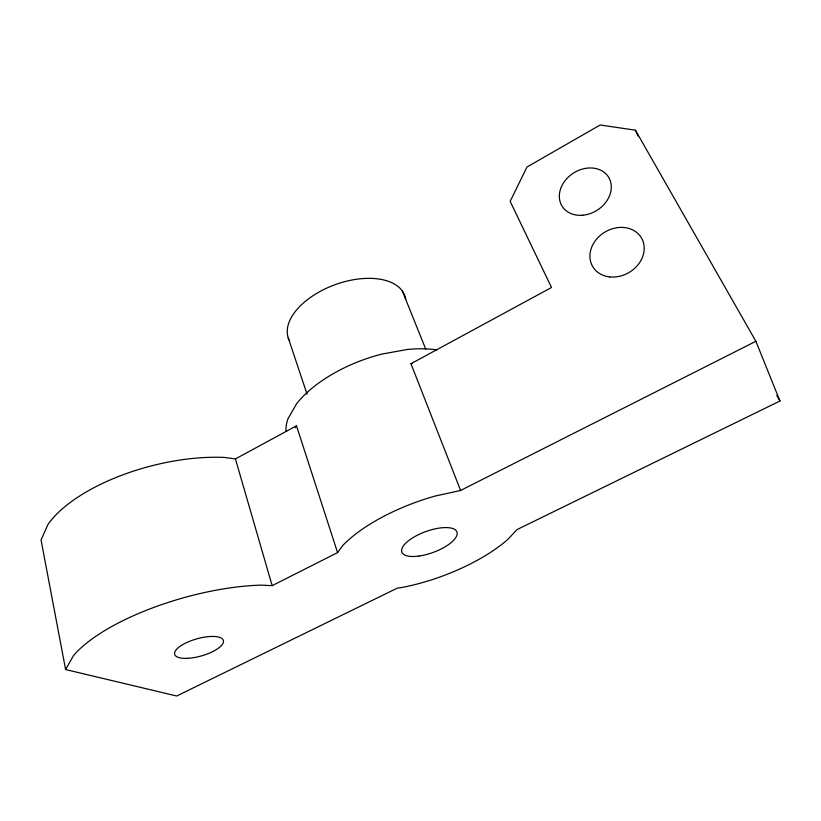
<?xml version="1.0" encoding="UTF-8"?>
<svg xmlns="http://www.w3.org/2000/svg" width="821" height="821" viewBox="0 0 821 821"><rect width="100%" height="100%" fill="white"/><g stroke="black" fill="none" stroke-linecap="round" stroke-linejoin="round"><path stroke-width="1.23" d="M755.884 341.29L779.95 401.017L517.066 529.566L507.789 539.448A103.836 39.244 -20.2 0 1 400.987 587.651L397.323 588.123L176.7 696.003L65.608 669.546L73.449 655.681A135.711 47.556 -15.8 0 1 260.883 585.127L272.161 585.65L337.575 552.605L342.901 545.36A103.836 39.244 -20.2 0 1 435.099 496.058L460.591 490.465L755.884 341.29L635.403 130.18L600.172 124.997L526.969 167.032L510.159 201.361L551.527 287.483L410.962 363.724L460.591 490.465M295.334 427.772L296.484 425.812L337.575 552.605M65.608 669.546L41.05 539.972L47.977 524.445A128.302 56.505 -14.6 0 1 224.523 457.441L235.432 458.918L296.484 425.812M410.962 363.724L412.409 363.446M776.799 395.445L779.95 401.017M635.403 130.18L637.989 135.947M402.362 291.045L425.781 349.274M288.181 337.698L307.075 394.224M235.432 458.918L272.161 585.65M285.985 431.282A97.371 47.136 -20.2 0 1 287.997 418.782L296.535 403.85A97.371 47.136 -20.2 0 1 381.396 354.19L406.949 349.53A97.371 47.136 -20.2 0 1 436.567 349.869M288.992 339.781A61.986 34.308 -20.2 0 1 336.836 284.056A61.986 34.308 -20.2 0 1 405.728 299.378M187.886 658.309A25.318 8.836 -15.9 0 0 223.466 640.903A25.318 8.836 -15.9 0 0 185.72 643.028A25.318 8.836 -15.9 0 0 187.886 658.309M418.874 556.074A29.34 11.063 -20.1 0 0 456.907 531.926A29.34 11.063 -20.1 0 0 412.306 538.083A29.34 11.063 -20.1 0 0 418.874 556.074M582.766 215.225A27.401 22.034 -32.3 0 0 608.987 177.87A27.401 22.034 -32.3 0 0 564.191 181.862A27.401 22.034 -32.3 0 0 582.766 215.225M609.695 276.903A28.283 23.542 -30.3 0 0 643.387 242.369A28.283 23.542 -30.3 0 0 598.119 237.423A28.283 23.542 -30.3 0 0 609.695 276.903"/></g></svg>
